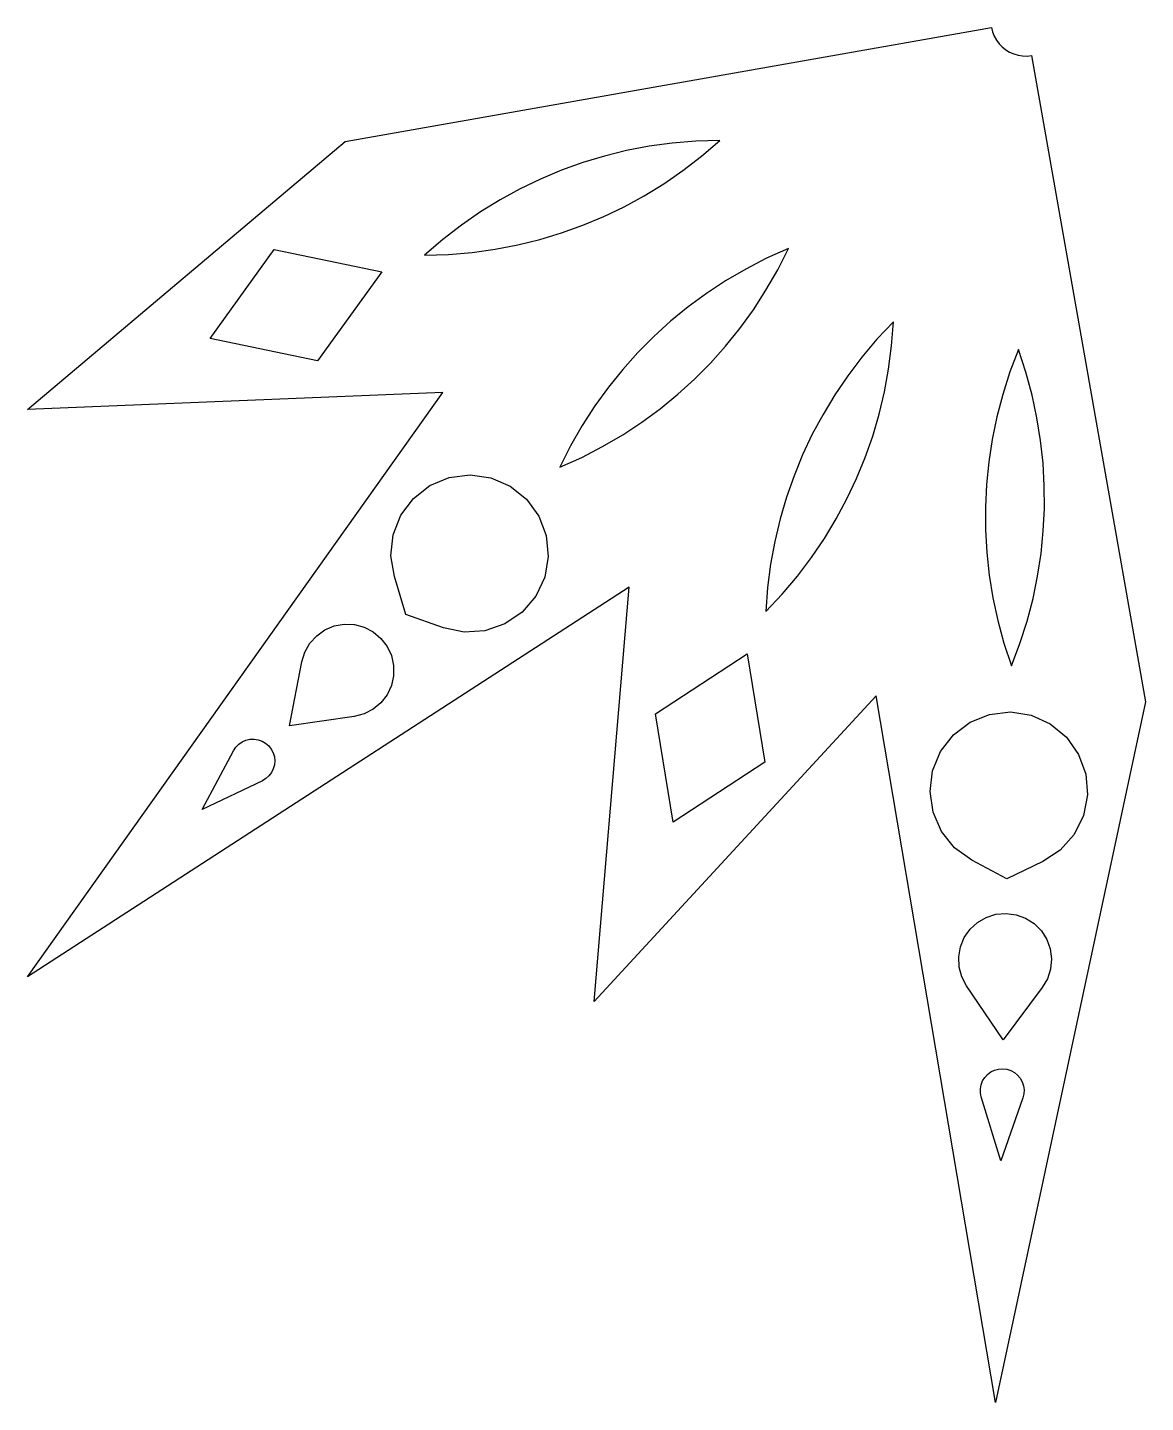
# Model space of a CAD drawing. Header units: metres. Extents: x 0 to 1052, y -1294 to 0.
import ezdxf

# ---------------------------------------------------------------- set-up
doc = ezdxf.new("R2010")
doc.units = ezdxf.units.M

msp = doc.modelspace()

# ---------------------------------------------------------------- linework, layer by layer
at = {"layer": 'CONTOUR'}
msp.add_lwpolyline([(1051.94, -634.48), (910.71, -1294.05), (798.39, -628.95), (533.31, -916.53), (566.25, -526.81), (0, -893.32), (390.87, -343.6), (0.08, -359.51), (298.95, -107.23), (907.07, 0), (908.08, -4.13), (909.62, -8.09), (911.66, -11.82), (914.18, -15.25), (917.12, -18.32), (920.43, -20.98), (924.07, -23.18), (927.96, -24.9), (932.04, -26.09), (936.24, -26.73), (940.49, -26.83), (944.72, -26.36)], close=True, dxfattribs=at)
at = {"layer": 'HOLES'}
for points in [[(651.32, -106.26), (628.75, -106.94), (606.64, -108.8), (584.97, -111.8), (563.73, -115.88), (542.9, -121.02), (522.47, -127.2), (502.43, -134.4), (482.8, -142.62), (463.56, -151.87), (444.73, -162.16), (426.31, -173.5), (408.31, -185.93), (390.75, -199.49), (373.66, -214.24), (396.22, -213.56), (418.33, -211.69), (440, -208.7), (461.24, -204.61), (482.08, -199.47), (502.5, -193.3), (522.54, -186.09), (542.17, -177.87), (561.41, -168.62), (580.24, -158.34), (598.66, -147), (616.66, -134.57), (634.22, -121.01)], [(333.27, -229.94), (272.86, -313.71), (171.72, -292.76), (232.13, -208.99)], [(716.04, -207.86), (695.45, -217.12), (675.74, -227.31), (656.87, -238.37), (638.8, -250.27), (621.53, -262.99), (605.02, -276.52), (589.26, -290.84), (574.27, -305.95), (560.04, -321.85), (546.57, -338.56), (533.9, -356.09), (522.02, -374.46), (510.99, -393.71), (500.84, -413.87), (521.43, -404.61), (541.14, -394.43), (560.01, -383.37), (578.08, -371.47), (595.36, -358.75), (611.87, -345.22), (627.62, -330.9), (642.61, -315.79), (656.84, -299.88), (670.31, -283.18), (682.99, -265.65), (694.86, -247.28), (705.89, -228.03)], [(814.73, -276.96), (799.25, -293.4), (784.93, -310.35), (771.73, -327.79), (759.59, -345.7), (748.5, -364.06), (738.42, -382.88), (729.35, -402.13), (721.28, -421.83), (714.22, -441.97), (708.17, -462.56), (703.17, -483.61), (699.23, -505.12), (696.4, -527.13), (694.74, -549.65), (710.22, -533.21), (724.53, -516.26), (737.74, -498.82), (749.87, -480.91), (760.97, -462.54), (771.04, -443.73), (780.12, -424.47), (788.18, -404.77), (795.25, -384.63), (801.29, -364.04), (806.3, -343), (810.24, -321.48), (813.06, -299.48)], [(932.34, -303.03), (924.33, -324.14), (917.59, -345.28), (912.06, -366.45), (907.71, -387.63), (904.49, -408.85), (902.38, -430.09), (901.36, -451.35), (901.45, -472.64), (902.63, -493.95), (904.92, -515.28), (908.35, -536.64), (912.95, -558.03), (918.76, -579.44), (925.84, -600.88), (933.85, -579.77), (940.59, -558.63), (946.11, -537.47), (950.47, -516.28), (953.69, -495.06), (955.8, -473.82), (956.81, -452.56), (956.73, -431.27), (955.55, -409.96), (953.25, -388.63), (949.83, -367.27), (945.23, -345.88), (939.42, -324.47)], [(356.07, -552.47), (345.17, -516.58), (342, -497.1), (344.09, -477.47), (351.29, -459.1), (363.08, -443.27), (378.64, -431.12), (396.85, -423.52), (416.43, -420.99), (435.98, -423.73), (454.11, -431.53), (469.54, -443.84), (481.16, -459.79), (488.17, -478.24), (490.05, -497.89), (486.67, -517.34), (478.28, -535.2), (465.46, -550.22), (449.14, -561.31), (430.46, -567.7), (410.76, -568.93), (391.44, -564.92)], [(246.51, -657.34), (258.14, -596.89), (260.95, -587.78), (265.68, -579.49), (272.09, -572.43), (279.88, -566.93), (288.68, -563.25), (298.07, -561.56), (307.6, -561.96), (316.82, -564.41), (325.28, -568.81), (332.59, -574.94), (338.39, -582.51), (342.42, -591.16), (344.47, -600.47), (344.44, -610.01), (342.35, -619.32), (338.29, -627.95), (332.46, -635.49), (325.12, -641.59), (316.64, -645.95), (307.41, -648.36)], [(677.29, -589.31), (693.8, -691.26), (607.48, -747.96), (590.96, -646.01)], [(921.47, -801.25), (888.39, -783.58), (872.37, -772.05), (859.97, -756.69), (852.06, -738.61), (849.22, -719.07), (851.63, -699.48), (859.13, -681.23), (871.19, -665.6), (886.94, -653.71), (905.28, -646.4), (924.89, -644.2), (944.39, -647.26), (962.39, -655.36), (977.62, -667.92), (988.98, -684.06), (995.68, -702.63), (997.23, -722.3), (993.54, -741.69), (984.85, -759.42), (971.79, -774.22), (955.28, -785.04)], [(164.34, -736), (193.94, -680.6), (196.08, -677.37), (198.79, -674.6), (201.97, -672.38), (205.51, -670.81), (209.29, -669.92), (213.16, -669.76), (216.99, -670.32), (220.65, -671.6), (224.01, -673.54), (226.94, -676.07), (229.35, -679.11), (231.14, -682.55), (232.25, -686.26), (232.65, -690.12), (232.32, -693.98), (231.27, -697.71), (229.54, -701.18), (227.19, -704.26), (224.3, -706.84), (220.98, -708.84)], [(918.16, -952.88), (883.64, -901.9), (879.18, -893.47), (876.67, -884.27), (876.2, -874.74), (877.82, -865.34), (881.44, -856.52), (886.89, -848.69), (893.91, -842.23), (902.16, -837.45), (911.26, -834.57), (920.76, -833.74), (930.21, -834.99), (939.17, -838.26), (947.21, -843.4), (953.94, -850.15), (959.04, -858.21), (962.27, -867.19), (963.48, -876.65), (962.6, -886.15), (959.69, -895.23), (954.87, -903.46)], [(915.68, -1066.6), (897.44, -1006.49), (896.67, -1002.69), (896.62, -998.82), (897.3, -995), (898.69, -991.38), (900.73, -988.09), (903.36, -985.23), (906.47, -982.92), (909.96, -981.24), (913.7, -980.24), (917.57, -979.96), (921.42, -980.4), (925.11, -981.57), (928.53, -983.4), (931.54, -985.85), (934.03, -988.81), (935.93, -992.19), (937.16, -995.87), (937.67, -999.71), (937.46, -1003.58), (936.52, -1007.34)]]:
    msp.add_lwpolyline(points, close=True, dxfattribs=at)

doc.saveas('drawing.dxf')
